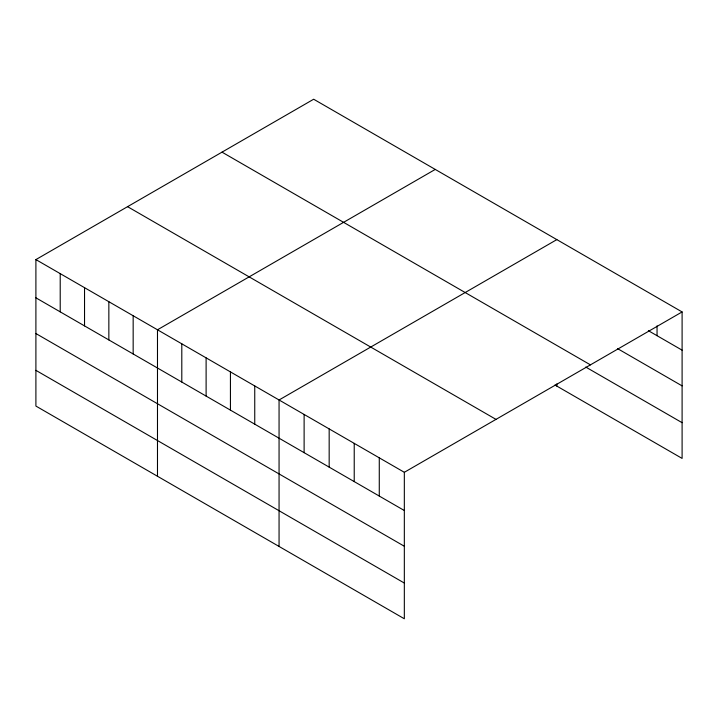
<?xml version="1.0" encoding="UTF-8"?>
<svg xmlns="http://www.w3.org/2000/svg" width="718" height="718" viewBox="0 0 718 718"><rect width="100%" height="100%" fill="white"/><g stroke="black" fill="none" stroke-linecap="round" stroke-linejoin="round"><path stroke-width="1.08" d="M35.9 259.593L404.333 472.3L404.333 618.772L35.9 406.065L35.9 259.593L313.667 99.228L682.1 311.935L682.1 458.407L554.96 385.01M435.252 169.421L157.484 329.786L157.484 476.258M556.836 239.615L279.06 399.98L279.06 546.452M404.333 472.3L682.1 311.935M648.372 330.684L682.1 350.16M617.543 348.607L682.1 385.88M222.006 152.144L590.438 364.861M585.744 367.051L682.1 422.687M127.562 206.667L495.994 419.384M35.9 297.817L404.333 510.525M35.9 333.538L404.333 546.245M35.9 370.344L404.333 583.052M657.051 325.864L657.051 335.692M556.836 383.852L556.836 386.087M379.275 457.842L379.275 496.057M354.225 443.374L354.225 481.599M329.167 428.915L329.167 467.131M304.118 414.448L304.118 452.672M254.746 385.943L254.746 424.167M230.433 371.906L230.433 410.131M206.111 357.869L206.111 396.085M181.798 343.823L181.798 382.048M133.162 315.749L133.162 353.974M108.849 301.713L108.849 339.928M84.536 287.667L84.536 325.891M60.213 273.63L60.213 311.854"/></g></svg>
